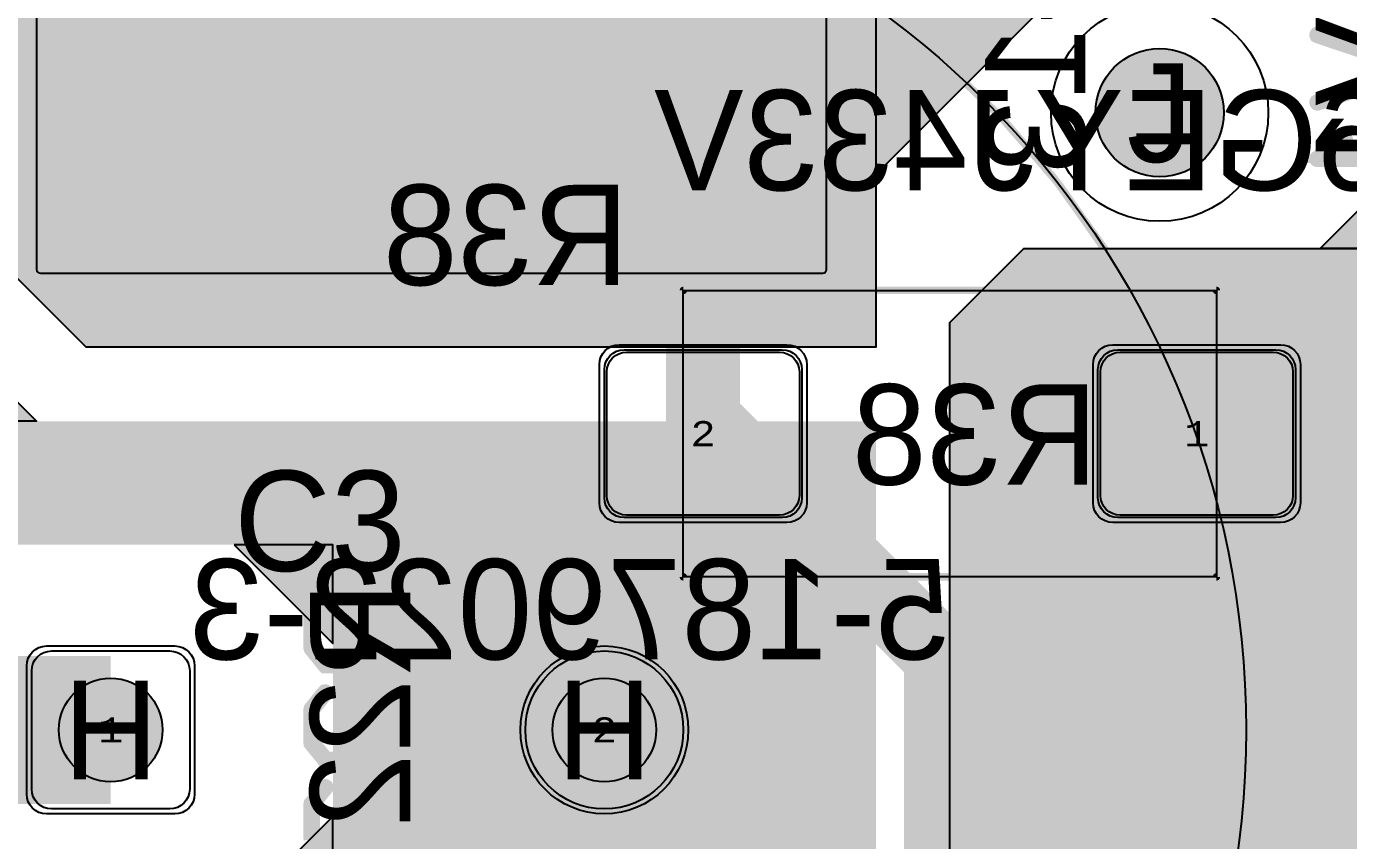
# Model space of a CAD drawing. Extents: x -19 to 284, y -54 to 100.
# Drawn here: x 68.29 to 95.08, y 20.51 to 37 of the extents above; entities that cross this region are included whole.
import ezdxf
from ezdxf.enums import TextEntityAlignment as Align

# ---------------------------------------------------------------- set-up
doc = ezdxf.new("R2010")
doc.units = 0
doc.header["$MEASUREMENT"] = 0
for name, color, linetype in [('ASSEMBLY_OUTLINES_BTM', 191, 'CONTINUOUS'), ('ASSEMBLY_OUTLINES_TOP', 102, 'CONTINUOUS'), ('ASSEMBLY_PART_NUMBERS_BTM', 191, 'CONTINUOUS'), ('ASSEMBLY_REF_DES_BTM', 191, 'CONTINUOUS'), ('ASSEMBLY_REF_DES_TOP', 102, 'CONTINUOUS'), ('DRILL_DRAWING', 21, 'CONTINUOUS'), ('GENERATED_SILKSCREEN_BTM', 255, 'CONTINUOUS'), ('GENERATED_SILKSCREEN_TOP', 140, 'CONTINUOUS'), ('MOUNTING_HOLE_PADS_LAYER14', 150, 'CONTINUOUS'), ('MOUNTING_HOLE_PADS_LAYER15', 230, 'CONTINUOUS'), ('MOUNTING_HOLES_LAYER_BOT17', 42, 'CONTINUOUS'), ('MOUNTING_HOLES_LAYER_TOP', 42, 'CONTINUOUS'), ('PART_HOLES_LAYER_BOTTOM', 30, 'CONTINUOUS'), ('PART_HOLES_LAYER_TOP', 30, 'CONTINUOUS'), ('PART_PADS_LAYER_BOTTOM', 230, 'CONTINUOUS'), ('PART_PADS_LAYER_TOP', 150, 'CONTINUOUS'), ('PART_PADS_SMD_BTM', 230, 'CONTINUOUS'), ('PIN_NUMBERS_BTM', 8, 'CONTINUOUS'), ('PIN_NUMBERS_TOP', 8, 'CONTINUOUS'), ('PLACEMENT_OUTLINES_BTM', 222, 'CONTINUOUS'), ('PLACEMENT_OUTLINES_TOP', 130, 'CONTINUOUS'), ('PLANE_DATA_LAYER_BOTTOM', 230, 'CONTINUOUS'), ('PLANE_DATA_LAYER_TOP', 150, 'CONTINUOUS'), ('PLANE_SHAPES_LAYER_BOTTOM', 230, 'CONTINUOUS'), ('PLANE_SHAPES_LAYER_TOP', 150, 'CONTINUOUS'), ('SILKSCREEN_OUTLINES_BTM', 211, 'CONTINUOUS'), ('SILKSCREEN_OUTLINES_TOP', 150, 'CONTINUOUS'), ('SILKSCREEN_REF_DES_BTM', 211, 'CONTINUOUS'), ('SOLDERMASK_PADS_BTM', 12, 'CONTINUOUS'), ('SOLDERMASK_PADS_TOP', 180, 'CONTINUOUS'), ('SOLDERPASTE_PADS_BTM', 12, 'CONTINUOUS'), ('TRACES_LAYER_BOTTOM', 230, 'CONTINUOUS'), ('TRACES_LAYER_TOP', 150, 'CONTINUOUS')]:
    doc.layers.add(name, color=color, linetype=linetype)
doc.styles.add('COURIER_NEW', font='COUR.TTF')
doc.styles.add('VERIBEST_GERBER_0', font='txt')

msp = doc.modelspace()

# ---------------------------------------------------------------- hatches: boundary and pattern name
at = {"layer": 'MOUNTING_HOLES_LAYER_BOT17'}
h = msp.add_hatch(color=256, dxfattribs=at)
edge = h.paths.add_edge_path()
edge.add_arc((91.25, 35.25), 1.3, 0, 360)
at = {"layer": 'MOUNTING_HOLES_LAYER_TOP'}
h = msp.add_hatch(color=256, dxfattribs=at)
edge = h.paths.add_edge_path()
edge.add_arc((91.25, 35.25), 1.3, 0, 360)
at = {"layer": 'PART_HOLES_LAYER_BOTTOM'}
h = msp.add_hatch(color=256, dxfattribs=at)
edge = h.paths.add_edge_path()
edge.add_arc((70, 22.75), 1.05, 0, 360)
h = msp.add_hatch(color=256, dxfattribs=at)
edge = h.paths.add_edge_path()
edge.add_arc((80, 22.75), 1.05, 0, 360)
at = {"layer": 'PART_HOLES_LAYER_TOP'}
h = msp.add_hatch(color=256, dxfattribs=at)
edge = h.paths.add_edge_path()
edge.add_arc((70, 22.75), 1.05, 0, 360)
h = msp.add_hatch(color=256, dxfattribs=at)
edge = h.paths.add_edge_path()
edge.add_arc((80, 22.75), 1.05, 0, 360)
at = {"layer": 'PLANE_DATA_LAYER_BOTTOM'}
msp.add_hatch(color=256, dxfattribs=at).paths.add_polyline_path([(84.5, 51.9238, 0.414213562), (84.4238, 52), (68.5762, 52, 0.414213562), (68.5, 51.9238), (68.5, 32.0762, 0.414213562), (68.5762, 32), (84.4238, 32, 0.414213562), (84.5, 32.0762)], flags=0)
at = {"layer": 'PLANE_DATA_LAYER_TOP'}
h = msp.add_hatch(color=256, dxfattribs=at)
h.paths.add_polyline_path([(217.500002, 21.031564, -0.198909956), (217.477684, 20.977683), (209.522321, 13.022318, -0.198913366), (209.468439, 13), (150.031562, 13, -0.198913366), (149.97768, 13.022318), (143.000002, 19.999998, 0.207684346), (142.999996, 20), (132.0762, 20, -0.414213562), (132, 20.0762), (132, 51.999996), (131.999997, 52.000001), (129.500002, 54.499998, 0.207684346), (129.499996, 54.5), (122.000004, 54.5, 0.207684346), (121.999998, 54.499998), (118.522322, 51.02232, -0.198913366), (118.46844, 51.000002), (115.00002, 51, 0.414213562), (115.000012, 50.999992), (115.000015, 50.999987), (117.47768, 48.522322, -0.198909956), (117.499998, 48.468441), (117.499998, 48.46844), (117.5, 7.5762, -0.414213562), (117.4238, 7.5), (105.5762, 7.5, -0.414213562), (105.5, 7.5762), (105.5, 9.499996), (105.499997, 9.500001), (102.500002, 12.499998, 0.207684346), (102.499996, 12.5), (97.500004, 12.5, 0.207684346), (97.499998, 12.499998), (95.500002, 10.500002), (95.5, 10.499996), (95.5, 5.5762, -0.414213562), (95.4238, 5.5), (91.031562, 5.5, -0.198913366), (90.97768, 5.522318), (87.000002, 9.499998, 0.207684346), (86.999996, 9.5), (61.0762, 9.5, -0.414213562), (61, 9.5762), (61, 14.4238, -0.414213562), (61.0762, 14.5), (86.999992, 14.5, 0.414213562), (87, 14.500008), (87.000002, 30.96844), (87.000002, 30.968441, -0.198909956), (87.02232, 31.022322), (88.477678, 32.47768, -0.198913366), (88.53156, 32.499998), (92.1, 32.499999), (94.499996, 32.5, 0.207684346), (94.500002, 32.500002), (98.499998, 36.499998), (98.5, 36.500004), (98.5, 45.4238, -0.414213562), (98.5762, 45.5), (102.499996, 45.5, 0.207684346), (102.500002, 45.500002), (104.499998, 47.499998), (104.5, 47.500004), (104.5, 51.999996), (104.499997, 52.000001), (102.500002, 53.999998, 0.207684346), (102.499996, 54), (80.53156, 54.000002, -0.198913366), (80.477678, 54.02232), (75.02232, 59.477678, -0.198909956), (75.000002, 59.531559), (75.000002, 63.968441, -0.198909956), (75.02232, 64.022322), (75.977678, 64.97768, -0.198913366), (76.03156, 64.999998), (77.9, 64.999998), (84.968438, 65, -0.198913366), (85.02232, 64.977682), (92.499998, 57.500002, 0.207684346), (92.500004, 57.5), (108.468438, 57.5, -0.198913366), (108.52232, 57.477682), (113.499998, 52.500002, 0.207684346), (113.500004, 52.5), (116.499996, 52.5, 0.207684346), (116.500002, 52.500002), (119.477679, 55.477682, -0.198913366), (119.531561, 55.5), (129.499996, 55.5, 0.207684346), (129.500002, 55.500002), (131.999998, 57.999998), (132, 58.000004), (132, 81.4238, -0.414213562), (132.0762, 81.5), (144.999996, 81.5, 0.207684346), (145.000002, 81.500002), (149.977679, 86.477682, -0.198913366), (150.031561, 86.5), (209.468438, 86.5, -0.198913366), (209.52232, 86.477682), (217.477684, 78.522318, -0.198909956), (217.500002, 78.468437)], flags=0)
h.paths.add_polyline_path([(77.9, 60.5, -1), (82.1, 60.5, -1)], flags=0)
h.paths.add_polyline_path([(92.1, 8, -1), (94.9, 8, -1)], flags=0)
h.paths.add_polyline_path([(92.1, 11.5, -1), (94.9, 11.5, -1)], flags=0)
h.paths.add_polyline_path([(97.1, 28.85, -1), (100.7, 28.85, -1)], flags=0)
h.paths.add_polyline_path([(108.667608, 48.071822, 5.81449095), (107.832392, 48.071822, -0.706512233), (107.832392, 47.928178, 5.81449095), (108.667608, 47.928178, -0.706512233)], flags=0)
h.paths.add_polyline_path([(114.999998, 28.499998), (115, 28.500004), (115, 30.499996), (114.999997, 30.500001), (114.000002, 31.499998, 0.207684346), (113.999996, 31.5), (110.000004, 31.5, 0.207684346), (109.999998, 31.499998), (109.000002, 30.500002), (109, 30.499996), (109, 29.0762, -0.414213562), (108.9238, 29), (103.000004, 29, 0.207684346), (102.999998, 28.999998), (98.500002, 24.500002), (98.5, 24.499996), (98.500002, 19.531565), (98.500002, 19.531564, -0.198909956), (98.477684, 19.477683), (96.000002, 17.000002), (96, 16.999996), (96, 15.500004), (96.000003, 15.499999), (97.999998, 13.500002, 0.207684346), (98.000004, 13.5), (100.499996, 13.5, 0.207684346), (100.500002, 13.500002), (101.999998, 14.999998), (102, 15.000004), (102, 15.9238, -0.414213562), (102.0762, 16), (108.4238, 16, -0.414213562), (108.5, 15.9238), (108.5, 15.000004), (108.500003, 14.999999), (109.999998, 13.500002, 0.207684346), (110.000004, 13.5), (112.999996, 13.5, 0.207684346), (113.000002, 13.500002), (114.999998, 15.499998), (115, 15.500004), (115, 16.999996), (114.999997, 17.000001), (112.52232, 19.477678, -0.198909956), (112.500002, 19.531559), (112.500002, 25.96844, -0.198909956), (112.52232, 26.022321)], flags=0)
h.paths.add_polyline_path([(113.307457, 10.178956, 2.670433281), (113.307457, 11.821044, -0.455102068), (113.192543, 11.821044, 2.670433281), (113.192543, 10.178956, -0.455102068)], flags=0)
h.paths.add_polyline_path([(170.605853, 50, -1), (189.394147, 50, -1)], flags=0)
h = msp.add_hatch(color=256, dxfattribs=at)
h.paths.add_polyline_path([(85.5, 16.0762, -0.414213562), (85.4238, 16), (55.500004, 16, 0.207684346), (55.499998, 15.999998), (50.000002, 10.500002), (50, 10.499996), (50, 5.5762, -0.414213562), (49.9238, 5.5), (23.951525, 5.5, -0.662846015), (23.896853, 5.629279, 0.195073044), (24.25, 6.5, 1), (21.75, 6.5, 0.195073044), (22.103147, 5.629279, -0.662846015), (22.048475, 5.5), (20.451525, 5.5, -0.662846015), (20.396853, 5.629279, 0.195073044), (20.75, 6.5, 1), (18.25, 6.5, 0.195073044), (18.603147, 5.629279, -0.662846015), (18.548475, 5.5), (15.5762, 5.5, -0.414213562), (15.5, 5.5762), (15.5, 13.999996), (15.499997, 14.000001), (13.52232, 15.977678, -0.198909956), (13.500002, 16.031559), (13.500002, 16.03156), (13.5, 18.499996), (13.499997, 18.500001), (11.000002, 20.999998, 0.207684346), (10.999996, 21), (3.0762, 21, -0.414213562), (3, 21.0762), (3, 44.9238, -0.414213562), (3.0762, 45), (20.4238, 45, -0.414213562), (20.5, 44.9238), (20.5, 43.000004), (20.500003, 42.999999), (21.75, 41.75), (21.999998, 41.500002, 0.207684346), (22.000004, 41.5), (24.999996, 41.5, 0.207684346), (25.000002, 41.500002), (26.499998, 42.999998), (26.5, 43.000004), (26.500002, 55.968439), (26.500002, 55.96844, -0.198909956), (26.52232, 56.022321), (29.499998, 58.999998), (29.5, 59.000004), (29.5, 63.459219, -0.250764891), (29.533932, 63.522621), (30.230803, 63.987201, -0.148068176), (30.273071, 63.999999), (31.15, 64), (31.4238, 64, -0.414213562), (31.5, 63.9238), (31.5, 58.000004), (31.500003, 57.999999), (36.47768, 53.022322, -0.198909956), (36.499998, 52.968441), (36.499998, 52.96844), (36.5, 43.000004), (36.500003, 42.999999), (37.999998, 41.500002, 0.207684346), (38.000004, 41.5), (39.999996, 41.5, 0.207684346), (40.000002, 41.500002), (41.499998, 42.999998), (41.5, 43.000004), (41.500002, 45.96844), (41.500002, 45.968441, -0.198909956), (41.52232, 46.022322), (42.477678, 46.97768, -0.198913366), (42.53156, 46.999998), (44.46844, 46.999998, -0.198913366), (44.522322, 46.97768), (45.47768, 46.022322, -0.198909956), (45.499998, 45.968441), (45.499998, 45.96844), (45.5, 43.000004), (45.500003, 42.999999), (46.999998, 41.500002, 0.207684346), (47.000004, 41.5), (61.4238, 41.5, -0.414213562), (61.5, 41.4238), (61.5, 36.000004), (61.500003, 35.999999), (68.499998, 29.000002, 0.207684346), (68.500004, 29), (85.4238, 29, -0.414213562), (85.5, 28.9238)], flags=0)
h.paths.add_polyline_path([(11.413742, 41.56043, 0.233034355), (12, 42.749999), (12, 42.75, 1), (9, 42.75), (9, 42.749999, 0.233034355), (9.586258, 41.56043, -0.492832038), (9.586258, 41.43957, 0.233034355), (9, 40.250001), (9, 40.25, 1), (12, 40.25), (12, 40.250001, 0.233034355), (11.413742, 41.43957, -0.492832038)], flags=0)
h.paths.add_polyline_path([(18.25, 9.25, -1), (20.75, 9.25, -1)], flags=0)
h.paths.add_polyline_path([(21.75, 9.25, -1), (24.25, 9.25, -1)], flags=0)
h.paths.add_polyline_path([(31.15, 22.75, -1), (35.35, 22.75, -1)], flags=0)
h.paths.add_polyline_path([(42.11, 44.75, -1), (45.01, 44.75, -1)], flags=0)
h.paths.add_polyline_path([(74.499998, 20.999998), (74.5, 21.000004), (74.5, 24.499996), (74.499997, 24.500001), (72.500002, 26.499998, 0.207684346), (72.499996, 26.5), (40.500004, 26.5, 0.207684346), (40.499998, 26.499998), (38.500002, 24.500002), (38.5, 24.499996), (38.5, 21.000004), (38.500003, 20.999999), (40.499998, 19.000002, 0.207684346), (40.500004, 19), (72.499996, 19, 0.207684346), (72.500002, 19.000002)], flags=0)
h.paths.add_polyline_path([(77.9, 22.75, -1), (82.1, 22.75, -1)], flags=0)
h = msp.add_hatch(color=256, dxfattribs=at)
h.paths.add_polyline_path([(94.5, 38.0762, -0.414213562), (94.4238, 38), (89.500004, 38, 0.207684346), (89.499998, 37.999998), (85.500002, 34.000002), (85.5, 33.999996), (85.5, 30.5762, -0.414213562), (85.4238, 30.5), (69.53156, 30.500002, -0.198913366), (69.477678, 30.52232), (63.52232, 36.477678, -0.198909956), (63.500002, 36.531559), (63.500002, 36.53156), (63.5, 49.999996), (63.499997, 50.000001), (59.000002, 54.499998, 0.207684346), (58.999996, 54.5), (52.000004, 54.5, 0.207684346), (51.999998, 54.499998), (50.500002, 53.000002), (50.5, 52.999996), (50.499998, 51.03156), (50.499998, 51.031559, -0.198909956), (50.47768, 50.977678), (49.522322, 50.02232, -0.198913366), (49.46844, 50.000002), (47.53156, 50.000002, -0.198913366), (47.477678, 50.02232), (46.52232, 50.977678, -0.198909956), (46.500002, 51.031559), (46.500002, 55.468441, -0.198909956), (46.52232, 55.522322), (48.477678, 57.47768, -0.198913366), (48.53156, 57.499998), (72.468438, 57.5, -0.198913366), (72.52232, 57.477682), (77.999998, 52.000002, 0.207684346), (78.000004, 52), (82.96844, 51.999998, -0.198913366), (83.022322, 51.97768), (89.499998, 45.500002, 0.207684346), (89.500004, 45.5), (94.4238, 45.5, -0.414213562), (94.5, 45.4238)], flags=0)
h.paths.add_polyline_path([(47.15, 52.25, -1), (50.05, 52.25, -1)], flags=0)
for points in [[(80, 22.75), (80, 24.9262)], [(80, 22.75), (77.8238, 22.75)], [(80, 22.75), (82.1762, 22.75)], [(80, 22.75), (80, 20.5738)]]:
    msp.add_hatch(color=256, dxfattribs=at).paths.add_polyline_path(points, is_closed=False, flags=0)
at = {"layer": 'PLANE_SHAPES_LAYER_TOP'}
for points in [[(117.5, 31.5), (96, 31.5), (96, 13.5), (117.5, 13.5), (117.5, 7.5), (105.5, 7.5), (105.5, 12.5), (94.5, 12.5), (94.5, 9.5), (61, 9.5), (61, 14.5), (87, 14.5), (87, 31), (88.5, 32.5), (98.5, 32.5), (98.5, 45.5), (104.5, 45.5), (104.5, 54), (80.5, 54), (75, 59.5), (75, 64), (76, 65), (85, 65), (85, 57.5), (108.5, 57.5), (108.5, 52.5), (113.5, 52.5), (117.5, 48.5)], [(94.5, 38), (85.5, 38), (85.5, 30.5), (69.5, 30.5), (63.5, 36.5), (63.5, 52), (83, 52), (86, 49), (86, 45.5), (94.5, 45.5)], [(85.5, 34), (89.5, 38), (85.5, 38)], [(94.5, 32.5), (98.5, 36.5), (98.5, 32.5)], [(61.5, 36), (68.5, 29), (61.5, 29)], [(72.5, 26.5), (74.5, 24.5), (74.5, 26.5)], [(74.5, 21), (72.5, 19), (74.5, 19)]]:
    msp.add_hatch(color=256, dxfattribs=at).paths.add_polyline_path(points, flags=0)

# ---------------------------------------------------------------- linework, layer by layer
at = {"layer": 'ASSEMBLY_OUTLINES_BTM'}
msp.add_lwpolyline([(81.6, 25.85), (81.6, 31.65), (92.4, 31.65), (92.4, 25.85)], close=True, dxfattribs=at)
at = {"layer": 'ASSEMBLY_OUTLINES_TOP'}
msp.add_circle((75, 22.75), 18, dxfattribs=at)
msp.add_circle((75, 22.75), 18, dxfattribs=at)
at = {"layer": 'GENERATED_SILKSCREEN_BTM', "const_width": 0.254}
for points in [[(96.405424, 36.205336), (94.456736, 36.865736), (94.44048, 36.865736), (94.428288, 36.85964), (94.418128, 36.84948), (94.41, 36.835256), (94.407968, 36.821032), (94.41, 36.806808), (94.416096, 36.794616), (94.43032, 36.786488), (96.346496, 36.142344), (94.43032, 35.494136), (94.416096, 35.486008), (94.41, 35.473816), (94.407968, 35.459592), (94.41, 35.445368), (94.418128, 35.431144), (94.428288, 35.420984), (94.44048, 35.41692), (94.456736, 35.418952), (96.405424, 36.075288)], [(96.35056, 34.276968), (94.442512, 34.276968), (94.428288, 34.279), (94.418128, 34.285096), (94.412032, 34.295256), (94.41, 34.30948), (94.407968, 34.31964), (94.407968, 34.3298), (94.412032, 34.337928), (94.42016, 34.346056), (94.976928, 34.742296), (94.991152, 34.748392), (95.005376, 34.748392), (95.017568, 34.742296), (95.027728, 34.732136), (95.035856, 34.719944), (95.03992, 34.70572), (95.03992, 34.697592), (95.035856, 34.691496), (95.031792, 34.6854), (95.025696, 34.681336), (94.570528, 34.356216), (96.35056, 34.356216)], [(75.021728, 33.005648), (75.086752, 32.810576), (75.021728, 32.615504), (75.021728, 32.609408), (75.019696, 32.60128), (75.019696, 31.973392), (75.019696, 31.967296), (75.021728, 31.9612), (75.02376, 31.953072), (75.031888, 31.944944), (75.235088, 31.735648), (75.245248, 31.72752), (75.255408, 31.725488), (75.263536, 31.723456), (76.00928, 31.723456), (76.015376, 31.723456), (76.021472, 31.725488), (76.0296, 31.72752), (76.037728, 31.735648), (76.240928, 31.944944), (76.251088, 31.953072), (76.25312, 31.9612), (76.25312, 31.973392), (76.25312, 32.60128), (76.25312, 32.609408), (76.25312, 32.613472), (76.251088, 32.615504), (76.186064, 32.810576), (76.251088, 33.005648), (76.25312, 33.00768), (76.25312, 33.019872), (76.25312, 33.507552), (76.25312, 33.51568), (76.251088, 33.52584), (76.240928, 33.536), (76.037728, 33.745296), (76.0296, 33.751392), (76.021472, 33.753424), (76.015376, 33.755456), (76.00928, 33.755456), (75.263536, 33.755456), (75.255408, 33.753424), (75.245248, 33.751392), (75.235088, 33.745296), (75.031888, 33.536), (75.02376, 33.523808), (75.021728, 33.51568), (75.019696, 33.507552), (75.019696, 33.019872), (75.019696, 33.011744), (75.021728, 33.00768), (75.021728, 33.005648)], [(76.17184, 33.4852), (76.17184, 33.023936), (76.116976, 32.849184), (75.159904, 32.849184), (75.100976, 33.023936), (75.100976, 33.4852), (75.281824, 33.672144), (75.98896, 33.672144), (76.17184, 33.4852)], [(77.945776, 31.731584), (78.289184, 32.009968), (78.29528, 32.014032), (78.299344, 32.020128), (78.301376, 32.026224), (78.301376, 32.03232), (78.299344, 32.046544), (78.291216, 32.060768), (78.281056, 32.070928), (78.268864, 32.079056), (78.25464, 32.081088), (78.240416, 32.077024), (77.9092, 31.806768), (77.252864, 31.806768), (76.935872, 32.0628), (76.935872, 32.440752), (77.2488, 32.698816), (77.586112, 32.698816), (77.602368, 32.70288), (77.612528, 32.711008), (77.618624, 32.725232), (77.620656, 32.739456), (77.618624, 32.75368), (77.612528, 32.765872), (77.602368, 32.776032), (77.586112, 32.780096), (77.2488, 32.780096), (76.935872, 33.03816), (76.935872, 33.416112), (77.252864, 33.672144), (77.9092, 33.672144), (78.240416, 33.401888), (78.25464, 33.397824), (78.268864, 33.399856), (78.281056, 33.405952), (78.291216, 33.418144), (78.299344, 33.430336), (78.301376, 33.44456), (78.301376, 33.452688), (78.299344, 33.458784), (78.29528, 33.46488), (78.289184, 33.468944), (77.945776, 33.747328), (77.93968, 33.74936), (77.933584, 33.751392), (77.931552, 33.753424), (77.923424, 33.755456), (77.23864, 33.755456), (77.22848, 33.753424), (77.224416, 33.751392), (77.220352, 33.74936), (77.212224, 33.747328), (76.868816, 33.468944), (76.86272, 33.458784), (76.860688, 33.450656), (76.856624, 33.44456), (76.854592, 33.436432), (76.854592, 33.01784), (76.856624, 33.011744), (76.860688, 32.99752), (76.86272, 32.98736), (76.868816, 32.983296), (77.16752, 32.739456), (76.868816, 32.495616), (76.866784, 32.491552), (76.86272, 32.487488), (76.860688, 32.485456), (76.860688, 32.481392), (76.856624, 32.467168), (76.854592, 32.461072), (76.854592, 32.04248), (76.856624, 32.03232), (76.860688, 32.024192), (76.86272, 32.016064), (76.868816, 32.009968), (77.212224, 31.731584), (77.220352, 31.72752), (77.222384, 31.725488), (77.22848, 31.725488), (77.230512, 31.723456), (77.232544, 31.723456), (77.23864, 31.723456), (77.923424, 31.723456), (77.931552, 31.725488), (77.93968, 31.72752), (77.945776, 31.731584)], [(78.787024, 32.983296), (78.780928, 32.98736), (78.778896, 32.99752), (78.774832, 33.00768), (78.7728, 33.01784), (78.7728, 33.436432), (78.774832, 33.446592), (78.778896, 33.452688), (78.778896, 33.458784), (78.780928, 33.460816), (78.784992, 33.462848), (78.787024, 33.466912), (79.132464, 33.747328), (79.142624, 33.751392), (79.150752, 33.753424), (79.15888, 33.755456), (80.183008, 33.755456), (80.201296, 33.751392), (80.213488, 33.741232), (80.223648, 33.72904), (80.227712, 33.714816), (80.227712, 31.764096), (80.223648, 31.74784), (80.213488, 31.73768), (80.201296, 31.731584), (80.187072, 31.729552), (80.170816, 31.731584), (80.156592, 31.73768), (80.146432, 31.74784), (80.142368, 31.764096), (80.142368, 32.698816), (79.187328, 32.698816), (78.85408, 31.751904), (78.845952, 31.73768), (78.831728, 31.729552), (78.817504, 31.72752), (78.80328, 31.731584), (78.791088, 31.73768), (78.780928, 31.74784), (78.776864, 31.762064), (78.778896, 31.77832), (79.112144, 32.725232), (78.787024, 32.983296)], [(80.142368, 33.672144), (79.171072, 33.672144), (78.85408, 33.416112), (78.85408, 33.03816), (79.171072, 32.780096), (80.142368, 32.780096), (80.142368, 33.672144)], [(76.17184, 32.593152), (76.17184, 31.99168), (75.98896, 31.806768), (75.281824, 31.806768), (75.100976, 31.99168), (75.100976, 32.593152), (75.159904, 32.767904), (76.116976, 32.767904), (76.17184, 32.593152)], [(74.804032, 24.036008), (74.799968, 24.029912), (74.789808, 24.02788), (74.779648, 24.021784), (74.769488, 24.021784), (74.350896, 24.021784), (74.340736, 24.021784), (74.33464, 24.02788), (74.328544, 24.02788), (74.326512, 24.029912), (74.32448, 24.031944), (74.318384, 24.036008), (74.04, 24.381448), (74.035936, 24.391608), (74.033904, 24.397704), (74.031872, 24.407864), (74.031872, 25.431992), (74.035936, 25.45028), (74.046096, 25.46044), (74.058288, 25.472632), (74.072512, 25.476696), (76.023232, 25.476696), (76.039488, 25.472632), (76.049648, 25.462472), (76.055744, 25.45028), (76.057776, 25.436056), (76.055744, 25.4198), (76.049648, 25.405576), (76.039488, 25.395416), (76.023232, 25.391352), (75.088512, 25.391352), (75.088512, 24.436312), (76.035424, 24.103064), (76.049648, 24.094936), (76.057776, 24.080712), (76.059808, 24.064456), (76.055744, 24.052264), (76.049648, 24.040072), (76.037456, 24.029912), (76.025264, 24.023816), (76.009008, 24.02788), (75.062096, 24.361128), (74.804032, 24.036008)], [(74.115184, 25.391352), (74.115184, 24.418024), (74.371216, 24.103064), (74.749168, 24.103064), (75.007232, 24.418024), (75.007232, 25.391352), (74.115184, 25.391352)], [(74.04, 22.459176), (74.318384, 22.1178), (74.328544, 22.111704), (74.336672, 22.109672), (74.342768, 22.105608), (74.350896, 22.103576), (74.62928, 22.103576), (74.635376, 22.105608), (74.6496, 22.109672), (74.65976, 22.111704), (74.663824, 22.1178), (75.763136, 23.471112), (75.98056, 23.471112), (75.98056, 22.144216), (75.984624, 22.129992), (75.992752, 22.1178), (76.006976, 22.111704), (76.023232, 22.109672), (76.037456, 22.111704), (76.05168, 22.1178), (76.059808, 22.129992), (76.063872, 22.144216), (76.063872, 23.513784), (76.059808, 23.53004), (76.049648, 23.5402), (76.039488, 23.55036), (76.023232, 23.554424), (75.744848, 23.554424), (75.738752, 23.552392), (75.724528, 23.548328), (75.718432, 23.544264), (75.714368, 23.5402), (75.710304, 23.536136), (74.60896, 22.184856), (74.371216, 22.184856), (74.115184, 22.501848), (74.115184, 23.158184), (74.38544, 23.4894), (74.389504, 23.503624), (74.387472, 23.515816), (74.381376, 23.53004), (74.369184, 23.538168), (74.356992, 23.546296), (74.342768, 23.548328), (74.328544, 23.546296), (74.318384, 23.536136), (74.04, 23.19476), (74.037968, 23.186632), (74.035936, 23.180536), (74.033904, 23.178504), (74.031872, 23.170376), (74.031872, 22.485592), (74.033904, 22.477464), (74.033904, 22.475432), (74.035936, 22.4734), (74.037968, 22.467304), (74.04, 22.459176)], [(74.371216, 20.264616), (74.115184, 20.581608), (74.115184, 21.237944), (74.38544, 21.56916), (74.389504, 21.583384), (74.387472, 21.595576), (74.381376, 21.6098), (74.369184, 21.617928), (74.356992, 21.626056), (74.342768, 21.628088), (74.328544, 21.626056), (74.318384, 21.615896), (74.04, 21.27452), (74.037968, 21.266392), (74.035936, 21.260296), (74.033904, 21.258264), (74.031872, 21.250136), (74.031872, 20.565352), (74.033904, 20.557224), (74.033904, 20.555192), (74.035936, 20.55316), (74.037968, 20.547064), (74.04, 20.538936)], [(76.063872, 20.223976), (76.063872, 21.593544), (76.059808, 21.6098), (76.049648, 21.61996), (76.039488, 21.63012), (76.023232, 21.634184), (75.744848, 21.634184), (75.738752, 21.632152), (75.724528, 21.628088), (75.718432, 21.624024), (75.714368, 21.61996), (75.710304, 21.615896), (74.60896, 20.264616)], [(74.663824, 20.19756), (75.763136, 21.550872), (75.98056, 21.550872), (75.98056, 20.223976)], [(74.04, 20.538936), (74.318384, 20.19756)]]:
    msp.add_lwpolyline(points, dxfattribs=at)
at = {"layer": 'GENERATED_SILKSCREEN_BTM', "const_width": 0.15}
for points in [[(92.400005, 30.525), (92.399995, 30.525), (92.399995, 31.649995), (81.600005, 31.649995), (81.600005, 30.525), (81.599995, 30.525), (81.599995, 31.65, -0.414213562), (81.6, 31.650005), (92.4, 31.650005, -0.414213562), (92.400005, 31.65), (92.400005, 30.525)], [(92.400005, 25.85, -0.414213562), (92.4, 25.849995), (81.6, 25.849995, -0.414213562), (81.599995, 25.85), (81.599995, 26.975), (81.600005, 26.975), (81.600005, 25.850005), (92.399995, 25.850005), (92.399995, 26.975), (92.400005, 26.975), (92.400005, 25.85)]]:
    msp.add_lwpolyline(points, format="xyb", dxfattribs=at)
at = {"layer": 'GENERATED_SILKSCREEN_TOP', "const_width": 0.15}
msp.add_lwpolyline([(93.000005, 22.75, -3.36788579), (82.278391, 39.212843, 0.000004762), (82.278385, 39.212835, 38.943951514), (83.927628, 38.380012, 0.000012463), (83.927654, 38.380009, -0.269191517), (93.000005, 22.75)], format="xyb", dxfattribs=at)
at = {"layer": 'MOUNTING_HOLE_PADS_LAYER14'}
msp.add_circle((91.25, 35.25), 2.2, dxfattribs=at)
at = {"layer": 'MOUNTING_HOLE_PADS_LAYER15'}
msp.add_circle((91.25, 35.25), 2.2, dxfattribs=at)
at = {"layer": 'MOUNTING_HOLES_LAYER_BOT17'}
msp.add_circle((91.25, 35.25), 1.3, dxfattribs=at)
at = {"layer": 'MOUNTING_HOLES_LAYER_TOP'}
msp.add_circle((91.25, 35.25), 1.3, dxfattribs=at)
at = {"layer": 'PART_HOLES_LAYER_BOTTOM'}
for centre in [(70, 22.75), (80, 22.75)]:
    msp.add_circle(centre, 1.05, dxfattribs=at)
at = {"layer": 'PART_HOLES_LAYER_TOP'}
for centre in [(70, 22.75), (80, 22.75)]:
    msp.add_circle(centre, 1.05, dxfattribs=at)
at = {"layer": 'PART_PADS_LAYER_BOTTOM'}
msp.add_lwpolyline([(68.4, 23.95, -0.414213562), (68.8, 24.35), (71.2, 24.35, -0.414213562), (71.6, 23.95), (71.6, 21.55, -0.414213562), (71.2, 21.15), (68.8, 21.15, -0.414213562), (68.4, 21.55)], format="xyb", close=True, dxfattribs=at)
msp.add_circle((80, 22.75), 1.6, dxfattribs=at)
at = {"layer": 'PART_PADS_LAYER_TOP'}
msp.add_lwpolyline([(68.4, 23.95, -0.414213562), (68.8, 24.35), (71.2, 24.35, -0.414213562), (71.6, 23.95), (71.6, 21.55, -0.414213562), (71.2, 21.15), (68.8, 21.15, -0.414213562), (68.4, 21.55)], format="xyb", close=True, dxfattribs=at)
msp.add_circle((80, 22.75), 1.6, dxfattribs=at)
at = {"layer": 'PART_PADS_SMD_BTM'}
for points in [[(84, 27.45, -0.414213562), (83.6, 27.05), (80.4, 27.05, -0.414213562), (80, 27.45), (80, 30.05, -0.414213562), (80.4, 30.45), (83.6, 30.45, -0.414213562), (84, 30.05)], [(94, 27.45, -0.414213562), (93.6, 27.05), (90.4, 27.05, -0.414213562), (90, 27.45), (90, 30.05, -0.414213562), (90.4, 30.45), (93.6, 30.45, -0.414213562), (94, 30.05)]]:
    msp.add_lwpolyline(points, format="xyb", close=True, dxfattribs=at)
at = {"layer": 'PLACEMENT_OUTLINES_BTM'}
msp.add_lwpolyline([(81.6, 25.85), (81.6, 31.65), (92.4, 31.65), (92.4, 25.85)], close=True, dxfattribs=at)
at = {"layer": 'PLACEMENT_OUTLINES_TOP'}
msp.add_circle((75, 22.75), 18, dxfattribs=at)
at = {"layer": 'PLANE_DATA_LAYER_BOTTOM'}
msp.add_lwpolyline([(84.5, 51.9238, 0.414213562), (84.4238, 52), (68.5762, 52, 0.414213562), (68.5, 51.9238), (68.5, 32.0762, 0.414213562), (68.5762, 32), (84.4238, 32, 0.414213562), (84.5, 32.0762)], format="xyb", close=True, dxfattribs=at)
at = {"layer": 'PLANE_DATA_LAYER_TOP', "const_width": 1}
for points in [[(80, 22.75), (80, 24.9262)], [(80, 22.75), (77.8238, 22.75)], [(80, 22.75), (82.1762, 22.75)], [(80, 22.75), (80, 20.5738)]]:
    msp.add_lwpolyline(points, dxfattribs=at)
at = {"layer": 'PLANE_SHAPES_LAYER_BOTTOM'}
msp.add_solid([(68.5, 32), (84.5, 32), (68.5, 52), (84.5, 52)], dxfattribs=at)
at = {"layer": 'PLANE_SHAPES_LAYER_TOP'}
for points in [[(94.5, 38), (85.5, 38), (85.5, 30.5), (69.5, 30.5), (63.5, 36.5), (63.5, 52), (83, 52), (86, 49), (86, 45.5), (94.5, 45.5)], [(85.5, 34), (89.5, 38), (85.5, 38)], [(94.5, 32.5), (98.5, 36.5), (98.5, 32.5)], [(61.5, 36), (68.5, 29), (61.5, 29)], [(72.5, 26.5), (74.5, 24.5), (74.5, 26.5)], [(74.5, 21), (72.5, 19), (74.5, 19)]]:
    msp.add_lwpolyline(points, close=True, dxfattribs=at)
msp.add_lwpolyline([(61, 14.5), (87, 14.5), (87, 31), (88.5, 32.5), (98.5, 32.5), (98.5, 45.5)], dxfattribs=at)
for points in [[(37, 26.5), (74.5, 26.5), (37, 29), (74.5, 29)], [(74.5, 16), (85.5, 16), (74.5, 29), (85.5, 29)]]:
    msp.add_solid(points, dxfattribs=at)
at = {"layer": 'SILKSCREEN_OUTLINES_BTM'}
msp.add_lwpolyline([(81.6, 25.85), (81.6, 31.65), (92.4, 31.65), (92.4, 25.85)], close=True, dxfattribs=at)
at = {"layer": 'SILKSCREEN_OUTLINES_TOP'}
msp.add_circle((75, 22.75), 18, dxfattribs=at)
msp.add_circle((75, 22.75), 18, dxfattribs=at)
at = {"layer": 'SOLDERMASK_PADS_BTM'}
for points in [[(84.1, 27.35, -0.414213562), (83.7, 26.95), (80.3, 26.95, -0.414213562), (79.9, 27.35), (79.9, 30.15, -0.414213562), (80.3, 30.55), (83.7, 30.55, -0.414213562), (84.1, 30.15)], [(94.1, 27.35, -0.414213562), (93.7, 26.95), (90.3, 26.95, -0.414213562), (89.9, 27.35), (89.9, 30.15, -0.414213562), (90.3, 30.55), (93.7, 30.55, -0.414213562), (94.1, 30.15)], [(68.3, 24.05, -0.414213562), (68.7, 24.45), (71.3, 24.45, -0.414213562), (71.7, 24.05), (71.7, 21.45, -0.414213562), (71.3, 21.05), (68.7, 21.05, -0.414213562), (68.3, 21.45)]]:
    msp.add_lwpolyline(points, format="xyb", close=True, dxfattribs=at)
msp.add_circle((80, 22.75), 1.7, dxfattribs=at)
at = {"layer": 'SOLDERMASK_PADS_TOP'}
msp.add_lwpolyline([(68.3, 24.05, -0.414213562), (68.7, 24.45), (71.3, 24.45, -0.414213562), (71.7, 24.05), (71.7, 21.45, -0.414213562), (71.3, 21.05), (68.7, 21.05, -0.414213562), (68.3, 21.45)], format="xyb", close=True, dxfattribs=at)
msp.add_circle((80, 22.75), 1.7, dxfattribs=at)
at = {"layer": 'SOLDERPASTE_PADS_BTM'}
for points in [[(83.95, 27.5, -0.414213562), (83.55, 27.1), (80.45, 27.1, -0.414213562), (80.05, 27.5), (80.05, 30, -0.414213562), (80.45, 30.4), (83.55, 30.4, -0.414213562), (83.95, 30)], [(93.95, 27.5, -0.414213562), (93.55, 27.1), (90.45, 27.1, -0.414213562), (90.05, 27.5), (90.05, 30, -0.414213562), (90.45, 30.4), (93.55, 30.4, -0.414213562), (93.95, 30)]]:
    msp.add_lwpolyline(points, format="xyb", close=True, dxfattribs=at)
at = {"layer": 'TRACES_LAYER_BOTTOM'}
for points, const_width in [([(82, 32.593628), (82, 28.75)], 1.5), ([(92, 28.75), (95.15, 28.75), (95.25, 28.85), (98.9, 28.85)], 2), ([(82, 28.75), (82.3, 28.75), (86.82027, 24.22973), (86.82027, 17.32027), (86.25, 16.75)], 1.5)]:
    msp.add_lwpolyline(points, dxfattribs=dict(at, const_width=const_width))
at = {"layer": 'TRACES_LAYER_TOP', "const_width": 3}
msp.add_lwpolyline([(70, 22.75), (43.25, 22.75)], dxfattribs=at)

# ---------------------------------------------------------------- texts
at = {"layer": 'ASSEMBLY_PART_NUMBERS_BTM', "style": 'VERIBEST_GERBER_0', "text_generation_flag": 2}
msp.add_text('DXT13003DG-13', height=2.032, rotation=90, dxfattribs=at).set_placement((87.71, 55), align=Align.TOP_LEFT)
for s, p in [('ERJ-6GEYJ433V', (102, 35.71)), ('5-1879022-3', (87, 26.21))]:
    msp.add_text(s, height=2.032, dxfattribs=at).set_placement(p, align=Align.TOP_LEFT)
at = {"layer": 'ASSEMBLY_REF_DES_BTM', "style": 'VERIBEST_GERBER_0', "text_generation_flag": 2}
msp.add_text('R38', height=2.032, dxfattribs=at).set_placement((90, 29.75), align=Align.TOP_LEFT)
at = {"layer": 'ASSEMBLY_REF_DES_TOP', "style": 'VERIBEST_GERBER_0'}
msp.add_text('C3', height=2.032, dxfattribs=at).set_placement((72.5, 28), align=Align.TOP_LEFT)
at = {"layer": 'DRILL_DRAWING', "style": 'VERIBEST_GERBER_0'}
for s, p in [('J', (91.25, 35.25)), ('H', (70, 22.75)), ('H', (80, 22.75))]:
    msp.add_text(s, height=2, dxfattribs=at).set_placement(p, align=Align.MIDDLE_CENTER)
at = {"layer": 'PIN_NUMBERS_BTM', "style": 'COURIER_NEW'}
for s, p in [('2', (82, 28.75)), ('1', (92, 28.75)), ('1', (70, 22.75)), ('2', (80, 22.75))]:
    msp.add_text(s, height=0.508, dxfattribs=at).set_placement(p, align=Align.MIDDLE_CENTER)
at = {"layer": 'PIN_NUMBERS_TOP', "style": 'COURIER_NEW'}
for s, p in [('2', (82, 28.75)), ('1', (92, 28.75)), ('1', (70, 22.75)), ('2', (80, 22.75))]:
    msp.add_text(s, height=0.508, dxfattribs=at).set_placement(p, align=Align.MIDDLE_CENTER)
at = {"layer": 'SILKSCREEN_REF_DES_BTM', "style": 'VERIBEST_GERBER_0', "text_generation_flag": 2}
for s, p in [('V1', (94.41, 37.2)), ('R22', (74.04, 25.75))]:
    msp.add_text(s, height=2.032, rotation=90, dxfattribs=at).set_placement(p, align=Align.TOP_LEFT)
msp.add_text('R38', height=2.032, dxfattribs=at).set_placement((80.5, 33.79), align=Align.TOP_LEFT)

doc.saveas('drawing.dxf')
